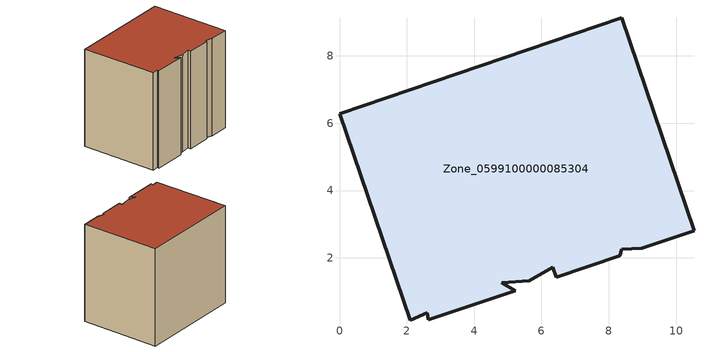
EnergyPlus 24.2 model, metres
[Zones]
Zone_0599100000085304
 floor ground (C_G): 6.44,1.43 6.34,1.72 5.63,1.32 4.81,1.26 5.22,1.03 2.63,0.16 2.6,0.37 2.1,0.15 0,6.29 8.39,9.13 10.53,2.8 8.98,2.28 8.38,2.26 8.33,2.06 z0
 wall outside (C_F): 10.53,2.8 8.39,9.13 0,6.29 2.1,0.15 2.6,0.37 2.63,0.16 5.22,1.03 4.81,1.26 5.63,1.32 6.34,1.72 6.44,1.43 8.33,2.06 8.38,2.26 8.98,2.28 10.53,2.8 z0:8.32
 roof outside (C_R): 5.63,1.32 6.34,1.72 6.44,1.43 8.33,2.06 8.38,2.26 8.98,2.28 10.53,2.8 8.39,9.13 0,6.29 2.1,0.15 2.6,0.37 2.63,0.16 5.22,1.03 4.81,1.26 z8.32
[BUILDING]
Pand.0599100000085304: North Axis=0; Terrain=City; Loads Convergence Tolerance Value=0.04; Temperature Convergence Tolerance Value=0.4; Solar Distribution=FullExterior; Maximum Number of Warmup Days=25; Minimum Number of Warmup Days=1
[Site:Location]
Rotterdam.The.Hague.AP_ZH_NLD Design_Conditions: Latitude=51.96; Longitude=4.45; Time Zone=1; Elevation=-4.5
[SITE:GROUNDTEMPERATURE:BUILDINGSURFACE]
18, 18, 18, 18, 18, 18, 18, 18, 18, 18, 18, 18
[MATERIAL] Thermal Absorptance=0.9; Solar Absorptance=0.7; Visible Absorptance=0.7
Name | Roughness | Thickness | Conductivity | Density | Specific Heat
G.TC.1946-1964 | MediumSmooth | 0.15 | 1 | 540 | 1210
F.TC.1946-1964 | Rough | 0.3 | 0.857143 | 1920 | 840
R.TC.1946-1964 | MediumRough | 0.2 | 0.235294 | 1500 | 1000
[CONSTRUCTION]
C_G: G.TC.1946-1964
C_F: F.TC.1946-1964
C_R: R.TC.1946-1964
[ZONE]
Zone_0599100000085304: Type=1; Multiplier=1; Ceiling Height=Autocalculate; Volume=Autocalculate; Floor Area=autocalculate; Part of Total Floor Area=Yes
[ZONEINFILTRATION:DESIGNFLOWRATE]
Infil_Zone_0599100000085304: Zone or ZoneList or Space or SpaceList=Zone_0599100000085304; Schedule=AlwaysOn; Design Flow Rate Calculation Method=Flow/Area; Flow Rate per Floor Area=0.003; Constant Term Coefficient=1; Temperature Term Coefficient=0; Velocity Term Coefficient=0; Velocity Squared Term Coefficient=0
[HVACTEMPLATE:ZONE:IDEALLOADSAIRSYSTEM]
Zone_0599100000085304: Maximum Heating Supply Air Temperature=50; Minimum Cooling Supply Air Temperature=13; Maximum Heating Supply Air Humidity Ratio=0.0156; Minimum Cooling Supply Air Humidity Ratio=0.0077; Heating Limit=NoLimit; Cooling Limit=NoLimit; Dehumidification Control Type=ConstantSensibleHeatRatio; Cooling Sensible Heat Ratio=0.7; Dehumidification Setpoint=60; Humidification Control Type=None; Humidification Setpoint=30; Outdoor Air Method=None; Outdoor Air Flow Rate per Person=0.00944; Outdoor Air Flow Rate per Zone Floor Area=0; Outdoor Air Flow Rate per Zone=0; Demand Controlled Ventilation Type=None; Outdoor Air Economizer Type=NoEconomizer; Heat Recovery Type=None; Sensible Heat Recovery Effectiveness=0.7; Latent Heat Recovery Effectiveness=0.65
[ZONECONTROL:THERMOSTAT]
ThermostatControl_Zone_0599100000085304: Zone or ZoneList=Zone_0599100000085304; Control Type Schedule=DualSetpointControlType; Control 1=Thermostat_Zone_0599100000085304; Temperature Difference Between Cutout And Setpoint=0
[THERMOSTATSETPOINT:DUALSETPOINT]
Thermostat_Zone_0599100000085304: Heating Setpoint Temperature Schedule=HeatingSetpoint_Zone_0599100000085304; Cooling Setpoint Temperature Schedule=CoolingSetpoint_Zone_0599100000085304
[SCHEDULE:COMPACT]
HeatingSetpoint_Zone_0599100000085304: Through: 12/31, For: AllDays, Until: 24:00, 21
CoolingSetpoint_Zone_0599100000085304: Through: 12/31, For: AllDays, Until: 24:00, 24
DualSetpointControlType: Through: 12/31, For: AllDays, Until: 24:00, 4
AlwaysOn: Through: 12/31, For: AllDays, Until: 24:00, 1
